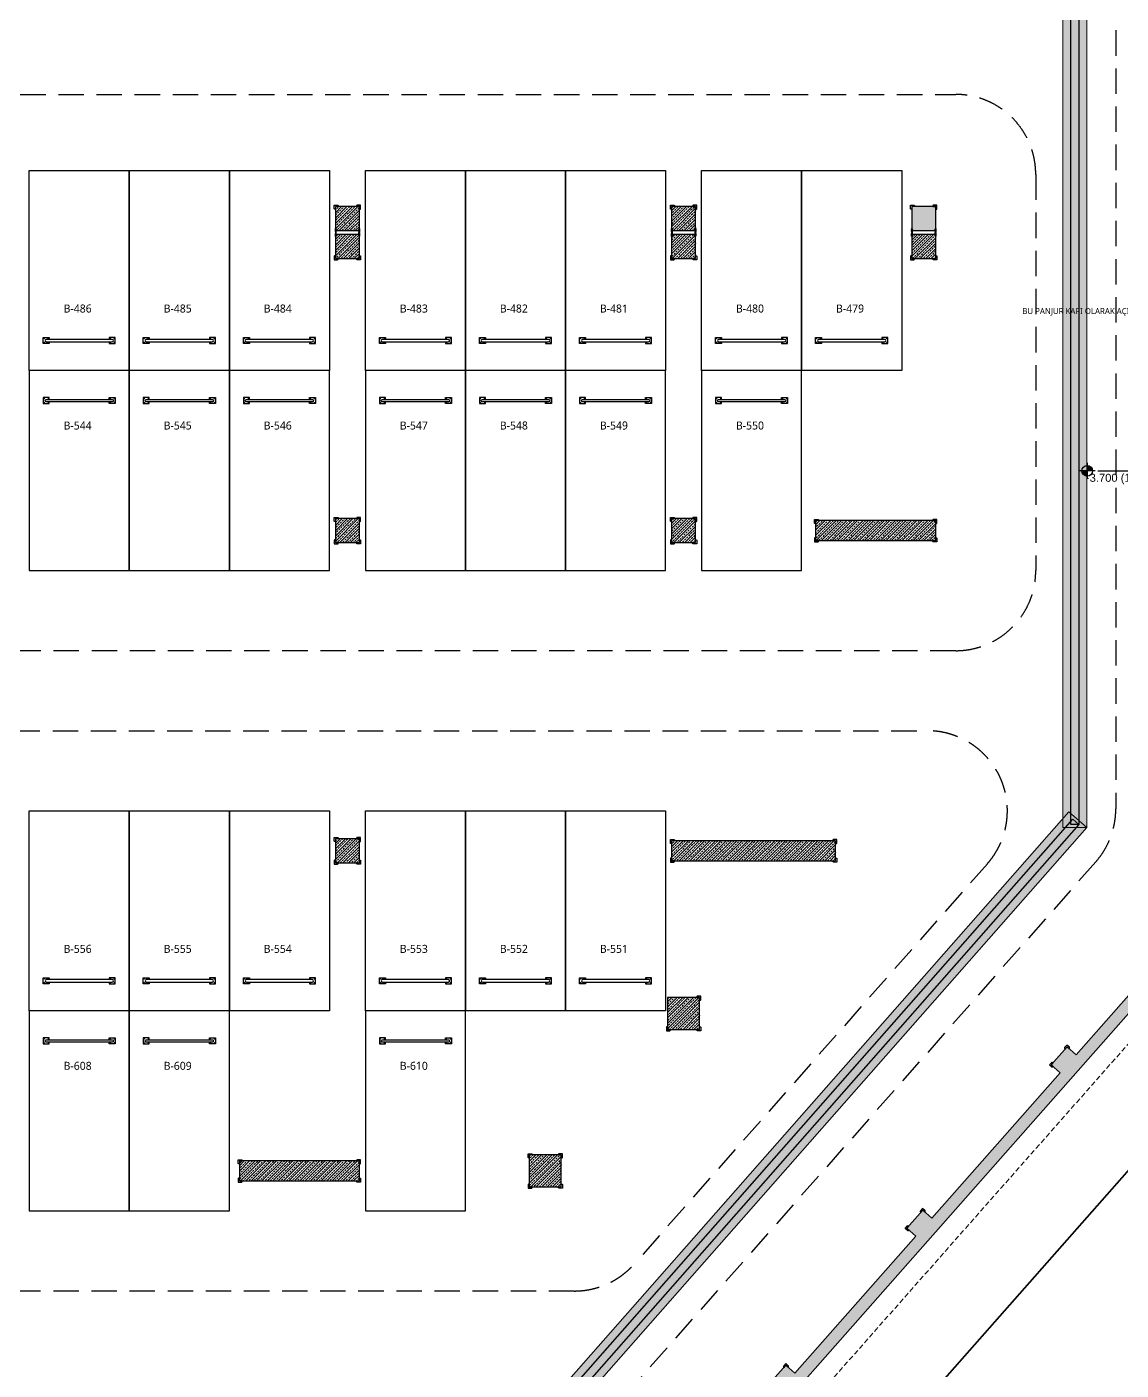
# Model space of a CAD drawing. Header units: millimetres. Extents: x -379292 to 1221486, y 92049 to 447512.
# Drawn here: x 156938 to 184281, y 139842 to 173407 of the extents above; entities that cross this region are included whole.
import ezdxf
from ezdxf import colors
from ezdxf.entities.mleader import LeaderData, LeaderLine
from ezdxf.enums import TextEntityAlignment as Align
from ezdxf.lldxf.tags import DXFTag
from ezdxf.math import Vec2, Vec3

# ---------------------------------------------------------------- set-up
doc = ezdxf.new("R2010")
doc.units = ezdxf.units.MM
doc.linetypes.add('HIDDEN', pattern=[9.525, 6.35, -3.175])
for name, color, linetype, lineweight in [('0-KRCN-SHT-PİSSU-BORU', 220, 'PISSU_LINE50', 40), ('06_FORMWORK HIDDEN', 252, 'HIDDEN2', 0), ('E_CT_KA', 4, 'Continuous', 9)]:
    doc.layers.add(name, color=color, linetype=linetype, lineweight=lineweight)
for name, color, linetype in [('05_DILATATION', 131, 'Continuous'), ('05_HATCH CONCRETE', 141, 'Continuous'), ('05_HATCH SOLID-2', 253, 'Continuous'), ('05_LOUVER TEXT', 2, 'Continuous'), ('05_PLAN LEVEL', 2, 'Continuous'), ('05_SYMBOL', 2, 'Continuous'), ('202-A-Y-MahalAd', 141, 'Continuous'), ('E_CT_ZA', 6, 'Continuous')]:
    doc.layers.add(name, color=color, linetype=linetype)
doc.styles.add('MUF', font='isocpeur.ttf')
doc.styles.get("Standard").update_dxf_attribs({"font": 'segoeuil.ttf'})
doc.styles.add('YAZI-3', font='arial.ttf', dxfattribs={"height": 3})
tags = doc.linetypes.add('HIDDEN2', pattern=[0.1875, 0.125, -0.0625]).pattern_tags.tags
tags[6:7] = [DXFTag(74, 4), DXFTag(75, 0), DXFTag(340, '0'), DXFTag(46, 0.0), DXFTag(50, 0.0), DXFTag(44, 0.0), DXFTag(45, 0.0)]
tags[4:5] = [DXFTag(74, 4), DXFTag(75, 0), DXFTag(340, '0'), DXFTag(46, 0.0), DXFTag(50, 0.0), DXFTag(44, 0.0), DXFTag(45, 0.0)]
doc.linetypes.add('PISSU_LINE50', pattern='A,50,-10,["C",MUF,S=10,R=0,X=1,Y=-5],0', length=60)
pattern_1 = [(225, (905000, -3e-07), (67.351921, -67.351921), []), (225, (904932.65, -3e-07), (67.351921, -67.351921), [47.625, -23.8125])]

# ---------------------------------------------------------------- blocks, each defined once
blk = doc.blocks.new('202_Vida')
at = {"color": 0, "linetype": 'ByBlock', "ltscale": 0.2}
for points in [[(1, 0), (-1, 0)], [(0, 1), (0, -1)]]:
    blk.add_lwpolyline(points, dxfattribs=at)
at = {"color": 0, "linetype": 'ByBlock'}
for radius in [0.42, 0.23, 0.155]:
    blk.add_circle((0, 0), radius, dxfattribs=at)
blk = doc.blocks.new('202_Stoper')
at = {"color": 0, "linetype": 'ByBlock'}
for points in [[(-750, -30), (-750, -75), (-900, -75), (-900, 75), (-750, 75), (-750, 30)], [(750, -30), (750, -75), (900, -75), (900, 75), (750, 75), (750, 30)]]:
    blk.add_lwpolyline(points, dxfattribs=at)
blk.add_lwpolyline([(825, -30, 1), (825, 30), (-825, 30, 1), (-825, -30)], format="xyb", close=True, dxfattribs=at)
at = {"color": 0, "linetype": 'ByBlock', "yscale": 10, "zscale": 10, "rotation": 180}
for p, xscale in [((-877, 53), -10), ((-772, 53), 10), ((772, 53), -10), ((877, 53), 10)]:
    blk.add_blockref('202_Vida', p, dxfattribs=dict(at, xscale=xscale))
at = {"color": 0, "linetype": 'ByBlock', "yscale": 10, "zscale": 10}
for p, xscale in [((-877, -52), 10), ((-772, -52), -10), ((772, -52), 10), ((877, -52), -10)]:
    blk.add_blockref('202_Vida', p, dxfattribs=dict(at, xscale=xscale))
blk = doc.blocks.new('202_Mahalblok')
at = {"color": 0, "linetype": 'ByBlock', "flags": 128}
blk.add_lwpolyline([(0, 0), (0, 5000), (2500, 5000), (2500, 0)], close=True, dxfattribs=at)
at = {"color": 252}
blk.add_blockref('202_Stoper', (1250, 750), dxfattribs=at)
at = {"color": 0, "linetype": 'ByBlock', "ltscale": 25}
blk.add_attdef('MAHALNO', text='', height=200, dxfattribs=at).set_placement((1209, 1390), align=Align.BOTTOM_CENTER)
blk = doc.blocks.new('PLAN KOT IKILI')
at = {"layer": '05_PLAN LEVEL'}
h = blk.add_hatch(color=2, dxfattribs=at)
h.paths.add_polyline_path([(0, 2), (0, 0), (2, 0, 0.414214)])
h.paths.add_polyline_path([(0, 0), (-2, 0, 0.414214), (0, -2)])
at = {"layer": '05_PLAN LEVEL', "color": 2}
for p, q in [((3, 0), (-3, 0)), ((0, 3), (0, -3)), ((4, 0), (25, 0))]:
    blk.add_line(p, q, dxfattribs=at)
blk.add_circle((0, 0), 2, dxfattribs=at)
at = {"layer": '05_PLAN LEVEL', "style": 'YAZI-3'}
for tag, p in [('BITMISKOT', (15, 3)), ('KABAKOT', (15, -3))]:
    blk.add_attdef(tag, text='', height=3, dxfattribs=at).set_placement(p, align=Align.MIDDLE)
blk = doc.blocks.new('DİLATASYON PROFİL')
at = {"color": 8}
for p, q in [((-48, 0), (-46, 2)), ((-48, 0), (-20, 0)), ((-46, 2), (-46, 2)), ((-23, 2), (-20, 2)), ((-23, 2), (-22, 0)), ((-19, 2), (-20, 1)), ((-20, 2), (-20, 1)), ((-20, 0), (12, 0)), ((-20, 0), (-20, 0)), ((-20, 0), (-20, 0)), ((-17, 2), (-19, 2)), ((-17, 2), (-18, 0)), ((12, -13), (12, 0)), ((12, -13), (12, 0)), ((20, 2), (21, 0)), ((22, 2), (21, 2)), ((21, 1), (21, 0)), ((21, -1), (21, 0)), ((23, 1), (23, 1)), ((24, -6), (23, 1)), ((24, 1), (24, 1)), ((24, 1), (24, 1)), ((25, 1), (25, 1)), ((25, 1), (25, 1)), ((26, 1), (26, 1)), ((26, 1), (26, 1)), ((27, 1), (27, 1)), ((27, 1), (27, 1)), ((28, 1), (28, 1)), ((28, 1), (28, 1)), ((29, 1), (29, 1)), ((29, 1), (29, 1)), ((30, 1), (30, 1)), ((30, 1), (30, 1)), ((31, 1), (31, 1)), ((31, 1), (31, 1)), ((32, 1), (32, 1)), ((32, 1), (32, 1)), ((33, 1), (33, 1)), ((33, 1), (33, 1)), ((34, 1), (34, 1)), ((34, 1), (34, 1)), ((35, 1), (35, 1)), ((35, 1), (35, 1)), ((36, 2), (36, 2)), ((36, 2), (36, 1)), ((38, 2), (36, 1)), ((36, 1), (36, 2)), ((36, 1), (36, 2)), ((38, 2), (38, 2)), ((38, 2), (38, 2)), ((38, 2), (38, 2)), ((39, 2), (38, 2)), ((39, 2), (38, 2)), ((40, 2), (39, 2)), ((39, 2), (39, 2)), ((40, 2), (41, 2)), ((41, 2), (42, 1)), ((41, 2), (41, 2)), ((43, 2), (42, 1)), ((43, 2), (43, 2)), ((43, 1), (43, 2)), ((43, 1), (43, 2)), ((44, 1), (44, 1)), ((45, 1), (45, 1)), ((45, 1), (45, 1)), ((46, 1), (46, 1)), ((46, 1), (46, 1)), ((47, 1), (47, 1)), ((47, 1), (47, 1)), ((48, 1), (48, 1)), ((48, 1), (48, 1)), ((49, 1), (49, 1)), ((49, 1), (49, 1)), ((50, 1), (50, 1)), ((50, 1), (50, 1)), ((51, 1), (51, 1)), ((51, 1), (51, 1)), ((52, 1), (52, 1)), ((52, 1), (52, 1)), ((53, 1), (53, 1)), ((53, 1), (53, 1)), ((54, 1), (54, 1)), ((54, 1), (54, 1)), ((55, 1), (55, 1)), ((55, 1), (55, 1)), ((56, 1), (56, 1)), ((57, 2), (57, 2)), ((57, 2), (58, 1)), ((57, 1), (57, 2)), ((57, 1), (57, 2)), ((59, 2), (58, 1)), ((59, 2), (59, 2)), ((59, 2), (59, 2)), ((59, 2), (59, 2)), ((60, 2), (59, 2)), ((60, 2), (59, 2)), ((60, 2), (61, 2)), ((61, 2), (62, 2)), ((61, 2), (61, 2)), ((63, 2), (62, 2)), ((63, 2), (64, 1)), ((64, 2), (64, 2)), ((64, 2), (64, 1)), ((64, 1), (64, 2)), ((64, 1), (64, 2)), ((65, 1), (65, 1)), ((66, 1), (66, 1)), ((66, 1), (66, 1)), ((67, 1), (67, 1)), ((67, 1), (67, 1)), ((68, 1), (68, 1)), ((68, 1), (68, 1)), ((69, 1), (69, 1)), ((69, 1), (69, 1)), ((70, 1), (70, 1)), ((70, 1), (70, 1)), ((71, 1), (71, 1)), ((71, 1), (71, 1)), ((72, 1), (72, 1)), ((72, 1), (72, 1)), ((73, 1), (73, 1)), ((73, 1), (73, 1)), ((74, 1), (74, 1)), ((74, 1), (74, 1)), ((75, 1), (75, 1)), ((75, 1), (75, 1)), ((76, -6), (77, 1)), ((76, 1), (76, 1)), ((76, 1), (76, 1)), ((77, 1), (77, 1)), ((77, 1), (77, 1)), ((78, 2), (79, 2)), ((80, 2), (79, 0)), ((79, 1), (79, 0)), ((79, -1), (79, 1)), ((88, -13), (88, 0)), ((120, 0), (88, 0)), ((88, -13), (88, 0)), ((148, 0), (88, 0)), ((117, 2), (119, 2)), ((117, 2), (118, 0)), ((119, 2), (120, 1)), ((123, 2), (120, 2)), ((120, 2), (120, 1)), ((120, 0), (120, 0)), ((120, 0), (120, 0)), ((140, 0), (120, 0)), ((123, 2), (122, 0)), ((146, 2), (146, 2)), ((148, 0), (146, 2)), ((-22, -20), (-23, -21)), ((-22, -20), (-23, -21)), ((-23, -21), (-22, -22)), ((-23, -21), (-22, -22)), ((-23, -22), (-23, -23)), ((-22, -22), (-23, -22)), ((-23, -22), (-23, -23)), ((-22, -22), (-23, -22)), ((-23, -23), (-22, -23)), ((-22, -23), (-23, -23)), ((-23, -23), (-23, -24)), ((-23, -23), (-22, -23)), ((-22, -23), (-23, -23)), ((-23, -23), (-23, -24)), ((-23, -24), (-22, -25)), ((-23, -24), (-22, -25)), ((-22, 0), (-18, 0)), ((-22, -3), (-22, 0)), ((-22, 0), (-18, 0)), ((-22, -3), (-22, 0)), ((-22, -3), (-18, -3)), ((-22, -3), (-18, -3)), ((-21, -6), (-22, -6)), ((-22, -6), (-22, -7)), ((-21, -6), (-22, -6)), ((-22, -6), (-22, -7)), ((-22, -7), (-21, -7)), ((-21, -7), (-22, -7)), ((-22, -7), (-22, -9)), ((-22, -7), (-21, -7)), ((-21, -7), (-22, -7)), ((-22, -7), (-22, -9)), ((-22, -9), (-21, -9)), ((-21, -9), (-22, -9)), ((-22, -9), (-22, -10)), ((-22, -9), (-21, -9)), ((-21, -9), (-22, -9)), ((-22, -9), (-22, -10)), ((-22, -10), (-21, -11)), ((-22, -10), (-21, -11)), ((-21, -11), (-22, -11)), ((-22, -11), (-22, -12)), ((-21, -11), (-22, -11)), ((-22, -11), (-22, -12)), ((-22, -12), (-21, -13)), ((-22, -12), (-21, -13)), ((-21, -13), (-22, -13)), ((-22, -13), (-22, -14)), ((-21, -13), (-22, -13)), ((-22, -13), (-22, -14)), ((-21, -14), (-22, -14)), ((-22, -14), (-21, -14)), ((-21, -14), (-22, -14)), ((-22, -14), (-22, -16)), ((-21, -14), (-22, -14)), ((-22, -14), (-21, -14)), ((-21, -14), (-22, -14)), ((-22, -14), (-22, -16)), ((-22, -16), (-21, -16)), ((-21, -16), (-22, -16)), ((-22, -16), (-22, -17)), ((-22, -16), (-21, -16)), ((-21, -16), (-22, -16)), ((-22, -16), (-22, -17)), ((-22, -17), (-21, -18)), ((-22, -17), (-21, -18)), ((-21, -18), (-22, -18)), ((-22, -18), (-22, -19)), ((-21, -18), (-22, -18)), ((-22, -18), (-22, -19)), ((-22, -19), (-22, -20)), ((-22, -19), (-22, -20)), ((-22, -20), (-22, -20)), ((-22, -20), (-22, -20)), ((-22, -25), (-21, -25)), ((-22, -25), (-21, -25)), ((-21, -3), (-21, -3)), ((-21, -3), (-21, -6)), ((-21, -6), (-21, -3)), ((-21, -25), (-20, -3)), ((-21, -3), (-21, -3)), ((-21, -3), (-21, -6)), ((-21, -6), (-21, -3)), ((-21, -25), (-20, -3)), ((-21, -7), (-21, -7)), ((-21, -7), (-21, -7)), ((-19, -12), (-21, -14)), ((-19, -12), (-21, -14)), ((-19, -13), (-21, -14)), ((-19, -13), (-21, -14)), ((-19, -16), (-21, -18)), ((-19, -16), (-21, -17)), ((-19, -16), (-21, -18)), ((-19, -16), (-21, -17)), ((-19, -19), (-21, -21)), ((-19, -19), (-21, -21)), ((-19, -20), (-21, -21)), ((-19, -20), (-21, -21)), ((-19, -23), (-21, -25)), ((-19, -23), (-21, -25)), ((-19, -23), (-21, -25)), ((-19, -23), (-21, -25)), ((-21, -25), (-21, -25)), ((-20, -27), (-21, -25)), ((-21, -25), (-21, -25)), ((-20, -27), (-21, -25)), ((-19, -25), (-20, -3)), ((-19, -25), (-20, -3)), ((-20, -5), (-20, -6)), ((-20, -5), (-20, -6)), ((-20, -6), (-20, -6)), ((-20, -6), (-20, -6)), ((-19, -9), (-20, -10)), ((-19, -9), (-20, -10)), ((-19, -9), (-20, -10)), ((-19, -9), (-20, -10)), ((-20, -27), (-18, -25)), ((-20, -27), (-18, -25)), ((-18, -3), (-19, -3)), ((-19, -3), (-19, -6)), ((-18, -3), (-19, -3)), ((-19, -3), (-19, -6)), ((-19, -6), (-18, -6)), ((-19, -6), (-18, -6)), ((-19, -7), (-18, -7)), ((-18, -7), (-19, -7)), ((-19, -7), (-18, -7)), ((-18, -7), (-19, -7)), ((-19, -9), (-18, -9)), ((-18, -9), (-19, -9)), ((-19, -9), (-18, -9)), ((-18, -9), (-19, -9)), ((-18, -10), (-19, -11)), ((-18, -10), (-19, -11)), ((-19, -11), (-18, -11)), ((-19, -11), (-18, -11)), ((-18, -12), (-19, -13)), ((-18, -12), (-19, -13)), ((-19, -13), (-18, -13)), ((-19, -13), (-18, -13)), ((-19, -25), (-18, -25)), ((-19, -25), (-18, -25)), ((-18, -3), (-18, 0)), ((-18, -3), (-18, 0)), ((-18, -5), (-18, -3)), ((-18, -5), (-18, -3)), ((-18, -6), (-18, -5)), ((-18, -5), (-18, -5)), ((-18, -6), (-18, -5)), ((-18, -5), (-18, -5)), ((-18, -6), (-18, -7)), ((-18, -6), (-18, -7)), ((-18, -7), (-18, -9)), ((-18, -7), (-18, -9)), ((-18, -9), (-18, -10)), ((-18, -9), (-18, -9)), ((-18, -9), (-18, -10)), ((-18, -9), (-18, -9)), ((-18, -11), (-18, -11)), ((-18, -11), (-18, -12)), ((-18, -11), (-18, -11)), ((-18, -11), (-18, -12)), ((-18, -13), (-18, -14)), ((-18, -13), (-18, -14)), ((-18, -14), (-18, -16)), ((-18, -14), (-18, -14)), ((-18, -14), (-18, -14)), ((-18, -14), (-18, -16)), ((-18, -14), (-18, -14)), ((-18, -14), (-18, -14)), ((-18, -16), (-17, -16)), ((-18, -16), (-18, -16)), ((-18, -16), (-17, -16)), ((-18, -16), (-18, -16)), ((-17, -17), (-18, -18)), ((-17, -17), (-18, -18)), ((-18, -18), (-17, -18)), ((-18, -18), (-17, -18)), ((-17, -19), (-18, -20)), ((-17, -19), (-18, -20)), ((-18, -20), (-17, -20)), ((-18, -20), (-17, -20)), ((-17, -21), (-18, -22)), ((-17, -21), (-18, -22)), ((-18, -22), (-17, -22)), ((-18, -22), (-17, -22)), ((-18, -23), (-17, -23)), ((-17, -23), (-18, -23)), ((-18, -23), (-17, -23)), ((-17, -23), (-18, -23)), ((-17, -24), (-18, -25)), ((-17, -24), (-18, -25)), ((-18, -25), (-18, -25)), ((-18, -25), (-18, -25)), ((-17, -16), (-17, -17)), ((-17, -16), (-17, -17)), ((-17, -18), (-17, -19)), ((-17, -18), (-17, -19)), ((-17, -20), (-17, -21)), ((-17, -20), (-17, -21)), ((-17, -22), (-17, -23)), ((-17, -22), (-17, -23)), ((-17, -23), (-17, -24)), ((-17, -23), (-17, -24)), ((12, -13), (21, -13)), ((19, -2), (19, -1)), ((19, -8), (19, -8)), ((20, -3), (21, -3)), ((21, -1), (21, -3)), ((22, -12), (21, -7)), ((21, -13), (21, -9)), ((22, -12), (24, -7)), ((24, -5), (24, 0)), ((25, -6), (24, -6)), ((26, -6), (24, -6)), ((24, -7), (25, -7)), ((26, -7), (24, -7)), ((24, -12), (24, -8)), ((25, -8), (24, -8)), ((34, -12), (24, -12)), ((25, -5), (25, -4)), ((28, -4), (25, -4)), ((25, -10), (25, -8)), ((28, -10), (25, -10)), ((26, -4), (27, -4)), ((26, -6), (26, -5)), ((26, -9), (26, -7)), ((27, -9), (26, -9)), ((27, -9), (27, -4)), ((28, -10), (28, -4)), ((30, -10), (30, -4)), ((32, -4), (30, -4)), ((32, -10), (30, -10)), ((31, -4), (31, -8)), ((32, -4), (31, -4)), ((31, -8), (31, -10)), ((31, -10), (32, -10)), ((31, -10), (32, -10)), ((32, -4), (32, -5)), ((32, -4), (32, -6)), ((32, -6), (34, -6)), ((32, -8), (32, -10)), ((34, -8), (32, -8)), ((32, -10), (32, -8)), ((32, -10), (32, -8)), ((34, -6), (33, -6)), ((33, -8), (34, -8)), ((34, 0), (34, -5)), ((34, -6), (34, -2)), ((34, -8), (34, -12)), ((36, -7), (36, -5)), ((43, -7), (43, -5)), ((45, -6), (45, 0)), ((45, -6), (45, -2)), ((46, -6), (45, -6)), ((46, -6), (45, -6)), ((45, -8), (46, -8)), ((46, -8), (45, -8)), ((45, -12), (45, -9)), ((55, -12), (45, -12)), ((46, -6), (46, -4)), ((46, -4), (48, -4)), ((49, -4), (46, -4)), ((46, -6), (46, -4)), ((46, -10), (46, -8)), ((46, -10), (46, -8)), ((46, -10), (46, -9)), ((48, -10), (46, -10)), ((49, -10), (46, -10)), ((48, -4), (48, -8)), ((48, -8), (48, -10)), ((49, -10), (49, -4)), ((53, -4), (51, -4)), ((51, -10), (51, -4)), ((53, -10), (51, -10)), ((52, -4), (52, -8)), ((54, -4), (52, -4)), ((52, -8), (52, -10)), ((52, -10), (54, -10)), ((53, -4), (53, -6)), ((54, -4), (54, -5)), ((55, -6), (54, -6)), ((55, -6), (54, -6)), ((54, -8), (55, -8)), ((55, -8), (54, -8)), ((54, -10), (54, -8)), ((53, -9), (53, -10)), ((55, 0), (55, -6)), ((55, -6), (55, -2)), ((55, -9), (55, -12)), ((57, -7), (57, -5)), ((64, -7), (64, -5)), ((66, -6), (66, 0)), ((66, -6), (66, -2)), ((68, -6), (66, -6)), ((67, -6), (66, -6)), ((66, -8), (68, -8)), ((67, -8), (66, -8)), ((66, -12), (66, -9)), ((76, -12), (66, -12)), ((68, -6), (68, -4)), ((68, -4), (69, -4)), ((70, -4), (68, -4)), ((68, -6), (68, -4)), ((68, -10), (68, -8)), ((68, -10), (68, -8)), ((68, -10), (68, -9)), ((69, -10), (68, -10)), ((70, -10), (68, -10)), ((69, -4), (69, -8)), ((69, -8), (69, -10)), ((70, -10), (70, -4)), ((75, -4), (72, -4)), ((72, -10), (72, -4)), ((75, -10), (72, -10)), ((73, -10), (73, -5)), ((74, -5), (73, -5)), ((73, -10), (74, -10)), ((74, -7), (74, -5)), ((74, -7), (76, -7)), ((74, -9), (74, -8)), ((74, -8), (76, -8)), ((75, -4), (75, -6)), ((76, -6), (75, -6)), ((75, -8), (76, -8)), ((75, -9), (75, -10)), ((76, 0), (76, -6)), ((78, -12), (76, -8)), ((76, -9), (76, -12)), ((78, -12), (79, -8)), ((79, -2), (79, -3)), ((80, -3), (79, -3)), ((79, -13), (79, -9)), ((88, -13), (79, -13)), ((81, -2), (81, -1)), ((81, -8), (81, -9)), ((118, -16), (117, -16)), ((117, -16), (117, -17)), ((118, -16), (117, -16)), ((117, -16), (117, -17)), ((117, -17), (118, -18)), ((117, -17), (118, -18)), ((118, -18), (117, -18)), ((117, -18), (117, -19)), ((118, -18), (117, -18)), ((117, -18), (117, -19)), ((117, -19), (118, -20)), ((117, -19), (118, -20)), ((118, -20), (117, -20)), ((117, -20), (117, -21)), ((118, -20), (117, -20)), ((117, -20), (117, -21)), ((117, -21), (118, -22)), ((117, -21), (118, -22)), ((117, -22), (117, -23)), ((118, -22), (117, -22)), ((117, -22), (117, -23)), ((118, -22), (117, -22)), ((117, -23), (118, -23)), ((118, -23), (117, -23)), ((117, -23), (117, -24)), ((117, -23), (118, -23)), ((118, -23), (117, -23)), ((117, -23), (117, -24)), ((117, -24), (118, -25)), ((117, -24), (118, -25)), ((118, 0), (122, 0)), ((118, -3), (118, 0)), ((118, 0), (122, 0)), ((118, -3), (118, 0)), ((118, -3), (119, -3)), ((118, -3), (122, -3)), ((118, -6), (118, -3)), ((118, -3), (119, -3)), ((118, -3), (122, -3)), ((118, -6), (118, -3)), ((119, -6), (118, -6)), ((118, -6), (118, -7)), ((119, -6), (118, -6)), ((118, -6), (118, -7)), ((118, -7), (119, -7)), ((118, -7), (118, -7)), ((119, -7), (118, -7)), ((118, -7), (118, -9)), ((118, -7), (119, -7)), ((118, -7), (118, -7)), ((119, -7), (118, -7)), ((118, -7), (118, -9)), ((118, -9), (119, -9)), ((119, -9), (118, -9)), ((118, -9), (118, -10)), ((118, -9), (119, -9)), ((119, -9), (118, -9)), ((118, -9), (118, -10)), ((118, -10), (119, -11)), ((118, -10), (119, -11)), ((119, -11), (118, -11)), ((118, -11), (118, -12)), ((119, -11), (118, -11)), ((118, -11), (118, -12)), ((118, -12), (119, -13)), ((118, -12), (119, -13)), ((119, -13), (118, -13)), ((118, -13), (118, -14)), ((119, -13), (118, -13)), ((118, -13), (118, -14)), ((118, -14), (118, -14)), ((118, -14), (118, -14)), ((118, -14), (118, -16)), ((118, -14), (118, -14)), ((118, -14), (118, -14)), ((118, -14), (118, -14)), ((118, -14), (118, -16)), ((118, -14), (118, -14)), ((118, -16), (118, -16)), ((118, -16), (118, -16)), ((121, -23), (118, -25)), ((121, -23), (118, -25)), ((118, -25), (119, -25)), ((118, -25), (118, -25)), ((120, -27), (118, -25)), ((118, -25), (119, -25)), ((118, -25), (118, -25)), ((120, -27), (118, -25)), ((119, -3), (119, -6)), ((119, -25), (120, -3)), ((119, -3), (119, -6)), ((119, -25), (120, -3)), ((120, -6), (119, -6)), ((120, -6), (119, -6)), ((120, -9), (119, -10)), ((120, -9), (119, -10)), ((120, -9), (119, -10)), ((120, -9), (119, -10)), ((121, -12), (119, -14)), ((121, -12), (119, -14)), ((121, -13), (119, -14)), ((121, -13), (119, -14)), ((121, -16), (119, -18)), ((121, -16), (119, -17)), ((121, -16), (119, -18)), ((121, -16), (119, -17)), ((121, -19), (119, -21)), ((121, -19), (119, -21)), ((121, -20), (119, -21)), ((121, -20), (119, -21)), ((121, -23), (119, -25)), ((121, -23), (119, -25)), ((121, -25), (120, -3)), ((121, -25), (120, -3)), ((120, -5), (120, -6)), ((120, -5), (120, -6)), ((120, -27), (121, -25)), ((120, -27), (121, -25)), ((121, -3), (121, -3)), ((121, -3), (121, -6)), ((121, -5), (121, -3)), ((121, -3), (121, -3)), ((121, -3), (121, -6)), ((121, -5), (121, -3)), ((121, -6), (121, -5)), ((121, -5), (121, -5)), ((121, -6), (121, -5)), ((121, -5), (121, -5)), ((121, -6), (122, -6)), ((121, -6), (122, -6)), ((121, -8), (122, -7)), ((122, -7), (121, -8)), ((121, -8), (122, -7)), ((122, -7), (121, -8)), ((121, -9), (122, -9)), ((121, -9), (121, -9)), ((122, -9), (121, -9)), ((121, -9), (122, -9)), ((121, -9), (121, -9)), ((122, -9), (121, -9)), ((122, -10), (121, -11)), ((122, -10), (121, -11)), ((121, -11), (122, -11)), ((121, -11), (121, -11)), ((121, -11), (122, -11)), ((121, -11), (121, -11)), ((122, -12), (121, -13)), ((122, -12), (121, -13)), ((121, -13), (122, -13)), ((121, -13), (122, -13)), ((121, -14), (122, -14)), ((122, -14), (121, -14)), ((121, -14), (122, -14)), ((122, -14), (121, -14)), ((121, -16), (122, -16)), ((122, -16), (121, -16)), ((121, -16), (122, -16)), ((122, -16), (121, -16)), ((122, -17), (121, -18)), ((122, -17), (121, -18)), ((121, -18), (122, -18)), ((121, -18), (122, -18)), ((121, -25), (121, -25)), ((121, -25), (122, -25)), ((121, -25), (121, -25)), ((121, -25), (122, -25)), ((122, -3), (122, 0)), ((122, -3), (122, 0)), ((122, -6), (122, -7)), ((122, -6), (122, -7)), ((122, -7), (122, -9)), ((122, -7), (122, -9)), ((122, -9), (122, -10)), ((122, -9), (122, -10)), ((122, -11), (122, -12)), ((122, -11), (122, -12)), ((122, -13), (122, -14)), ((122, -13), (122, -14)), ((122, -14), (122, -16)), ((122, -14), (122, -16)), ((122, -16), (122, -17)), ((122, -16), (122, -17)), ((122, -18), (122, -19)), ((122, -18), (122, -19)), ((122, -19), (122, -20)), ((122, -19), (122, -20)), ((122, -20), (122, -20)), ((122, -20), (123, -21)), ((122, -20), (122, -20)), ((122, -20), (123, -21)), ((123, -21), (122, -22)), ((123, -21), (122, -22)), ((122, -22), (123, -22)), ((122, -22), (123, -22)), ((122, -23), (123, -23)), ((123, -23), (122, -23)), ((122, -23), (123, -23)), ((123, -23), (122, -23)), ((123, -24), (122, -25)), ((123, -24), (122, -25)), ((123, -22), (123, -23)), ((123, -22), (123, -23)), ((123, -23), (123, -24)), ((123, -23), (123, -24))]:
    blk.add_line(p, q, dxfattribs=at)
for centre, radius, start, end in [((-45, 1), 1.3, 64.6683, 126.1289), ((-44, 3), 1.3, 244.6683, 295.3317), ((-43, 1), 1.3, 64.6683, 115.3317), ((-42, 3), 1.3, 244.6683, 295.3317), ((-40, 1), 1.3, 64.6683, 115.3317), ((-39, 3), 1.3, 244.6683, 295.3317), ((-38, 1), 1.3, 64.6683, 115.3317), ((-37, 3), 1.3, 244.6683, 295.3317), ((-36, 1), 1.3, 64.6683, 115.3317), ((-35, 3), 1.3, 244.6683, 295.3317), ((-34, 1), 1.3, 64.6683, 115.3317), ((-33, 3), 1.3, 244.6683, 295.3317), ((-32, 1), 1.3, 64.6683, 115.3317), ((-30, 3), 1.3, 244.6683, 295.3317), ((-29, 1), 1.3, 64.6683, 115.3317), ((-28, 3), 1.3, 244.6683, 295.3317), ((-27, 1), 1.3, 64.6683, 115.3317), ((-26, 3), 1.3, 244.6683, 295.3317), ((-25, 1), 1.3, 64.6683, 115.3317), ((-24, 3), 1.3, 244.6683, 295.3317), ((-23, 1), 1.3, 64.6683, 115.3317), ((-22, 3), 1.3, 244.6683, 295.3317), ((-20, 1), 1.3, 64.6683, 115.3317), ((-19, 3), 1.3, 244.6683, 295.3317), ((-18, 1), 1.3, 64.6683, 115.3317), ((-17, 3), 1.3, 244.6683, 295.3317), ((-16, 1), 1.3, 64.6683, 115.3317), ((-15, 3), 1.3, 244.6683, 295.3317), ((-14, 1), 1.3, 64.6683, 115.3317), ((-13, 3), 1.3, 244.6683, 295.3317), ((-12, 1), 1.3, 64.6683, 115.3317), ((-10, 3), 1.3, 244.6683, 295.3317), ((-9, 1), 1.3, 64.6683, 115.3317), ((-8, 3), 1.3, 244.6683, 295.3317), ((-7, 1), 1.3, 64.6683, 115.3317), ((-6, 1), 1.3, 64.6683, 115.3317), ((-5, 3), 1.3, 244.6683, 295.3317), ((-4, 1), 1.3, 64.6683, 115.3317), ((-3, 3), 1.3, 244.6683, 295.3317), ((-2, 1), 1.3, 64.6683, 115.3317), ((-1, 3), 1.3, 244.6683, 295.3317), ((1, 1), 1.3, 64.6683, 115.3317), ((2, 3), 1.3, 244.6683, 295.3317), ((3, 1), 1.3, 64.6683, 115.3317), ((4, 3), 1.3, 244.6683, 295.3317), ((5, 1), 1.3, 64.6683, 115.3317), ((6, 3), 1.3, 244.6683, 295.3317), ((7, 1), 1.3, 64.6683, 115.3317), ((8, 3), 1.3, 244.6683, 295.3317), ((9, 1), 1.3, 64.6683, 115.3317), ((11, 3), 1.3, 244.6683, 295.3317), ((12, 1), 1.3, 64.6683, 115.3317), ((13, 3), 1.3, 244.6683, 295.3317), ((14, 1), 1.3, 64.6683, 115.3317), ((15, 3), 1.3, 244.6683, 295.3317), ((16, 1), 1.3, 64.6683, 115.3317), ((17, 3), 1.3, 244.6683, 295.3317), ((18, 1), 1.3, 63.2691, 115.3317), ((20, 3), 1.3, 244.6683, 288.3764), ((21, 2), 0.381, 90.8255, 269.3453), ((20, -1), 1.61, 330.6457, 24.0465), ((22, 1), 0.55, 357.34, 90), ((23, 1), 0.16, 40.5, 139.5), ((23, 1), 0.16, 141.0253, 263.0349), ((23, -1), 1.2, 25.7871, 83.0349), ((24, 1), 0.16, 40.5, 139.5), ((25, 1), 0.16, 40.5, 139.5), ((26, 1), 0.16, 40.5, 139.5), ((27, 1), 0.16, 40.5, 139.5), ((28, 1), 0.16, 40.5, 139.5), ((29, 1), 0.16, 40.5, 139.5), ((30, 1), 0.16, 40.5, 139.5), ((31, 1), 0.16, 40.5, 139.5), ((32, 1), 0.16, 40.5, 139.5), ((33, 1), 0.16, 40.5, 139.5), ((34, 1), 0.16, 40.5, 139.5), ((37, -2), 3, 110.9248, 180), ((35, -1), 1.2, 93.7255, 146.441), ((35, 1), 0.16, 273.7255, 40.5), ((35, 1), 0.16, 273.7255, 276.016), ((39, -8), 10, 110.7934, 110.9248), ((39, -8), 10, 69.0752, 69.2066), ((42, -2), 3, 0, 69.0752), ((44, 1), 0.16, 40.5, 139.5), ((44, -1), 1.2, 25.7871, 64.9325), ((45, 1), 0.16, 40.5, 139.5), ((46, 1), 0.16, 40.5, 139.5), ((47, 1), 0.16, 40.5, 139.5), ((48, 1), 0.16, 40.5, 139.5), ((49, 1), 0.16, 40.5, 139.5), ((50, 1), 0.16, 40.5, 139.5), ((51, 1), 0.16, 40.5, 139.5), ((52, 1), 0.16, 40.5, 139.5), ((53, 1), 0.16, 40.5, 139.5), ((54, 1), 0.16, 40.5, 139.5), ((55, 1), 0.16, 40.5, 139.5), ((58, -2), 3, 110.9248, 180), ((56, -1), 1.2, 93.7255, 146.441), ((56, 0), 0.16, 273.7255, 40.5), ((61, -8), 10, 110.7934, 110.9248), ((61, -8), 10, 69.0752, 69.2066), ((63, -2), 3, 0, 69.0752), ((66, 1), 0.16, 40.5, 139.5), ((67, 1), 0.16, 40.5, 139.5), ((65, -1), 1.2, 25.7871, 64.9325), ((68, 1), 0.16, 40.5, 139.5), ((69, 1), 0.16, 40.5, 139.5), ((70, 1), 0.16, 40.5, 139.5), ((71, 1), 0.16, 40.5, 139.5), ((72, 1), 0.16, 40.5, 139.5), ((73, 1), 0.16, 40.5, 139.5), ((74, 1), 0.16, 40.5, 139.5), ((75, 1), 0.16, 40.5, 139.5), ((76, 1), 0.16, 40.5, 139.5), ((77, 1), 0.16, 40.5, 139.5), ((77, -1), 1.2, 93.7255, 146.441), ((78, 1), 0.55, 90, 182.66), ((77, 0), 0.16, 273.7255, 40.5), ((77, 0), 0.16, 273.7255, 276.016), ((79, 1), 0.381, 270.6547, 89.1745), ((80, 1), 1.3, 64.6683, 99.3419), ((82, 3), 1.3, 244.6683, 295.3317), ((83, 1), 1.3, 64.6683, 115.3317), ((84, 3), 1.3, 244.6683, 295.3317), ((85, 1), 1.3, 64.6683, 115.3317), ((86, 3), 1.3, 244.6683, 295.3317), ((87, 1), 1.3, 64.6683, 115.3317), ((88, 3), 1.3, 244.6683, 295.3317), ((89, 1), 1.3, 64.6683, 115.3317), ((90, 3), 1.3, 244.6683, 295.3317), ((92, 1), 1.3, 64.6683, 115.3317), ((93, 3), 1.3, 244.6683, 295.3317), ((94, 1), 1.3, 64.6683, 115.3317), ((95, 3), 1.3, 244.6683, 295.3317), ((96, 1), 1.3, 64.6683, 115.3317), ((97, 3), 1.3, 244.6683, 295.3317), ((98, 1), 1.3, 64.6683, 115.3317), ((99, 3), 1.3, 244.6683, 295.3317), ((100, 1), 1.3, 64.6683, 115.3317), ((102, 3), 1.3, 244.6683, 295.3317), ((103, 1), 1.3, 64.6683, 115.3317), ((104, 3), 1.3, 244.6683, 295.3317), ((105, 1), 1.3, 64.6683, 115.3317), ((106, 3), 1.3, 244.6683, 295.3317), ((107, 1), 1.3, 64.6683, 115.3317), ((108, 3), 1.3, 244.6683, 295.3317), ((109, 1), 1.3, 64.6683, 115.3317), ((111, 3), 1.3, 244.6683, 295.3317), ((112, 1), 1.3, 64.6683, 115.3317), ((113, 3), 1.3, 244.6683, 295.3317), ((114, 1), 1.3, 64.6683, 115.3317), ((115, 3), 1.3, 244.6683, 295.3317), ((116, 1), 1.3, 64.6683, 115.3317), ((117, 3), 1.3, 244.6683, 295.3317), ((118, 1), 1.3, 64.6683, 115.3317), ((119, 3), 1.3, 244.6683, 295.3317), ((121, 1), 1.3, 64.6683, 115.3317), ((122, 3), 1.3, 244.6683, 295.3317), ((123, 1), 1.3, 64.6683, 115.3317), ((124, 3), 1.3, 244.6683, 295.3317), ((125, 1), 1.3, 64.6683, 115.3317), ((126, 3), 1.3, 244.6683, 295.3317), ((127, 1), 1.3, 64.6683, 115.3317), ((128, 3), 1.3, 244.6683, 295.3317), ((129, 1), 1.3, 64.6683, 115.3317), ((131, 3), 1.3, 244.6683, 295.3317), ((132, 1), 1.3, 64.6683, 115.3317), ((133, 3), 1.3, 244.6683, 295.3317), ((134, 1), 1.3, 64.6683, 115.3317), ((135, 3), 1.3, 244.6683, 295.3317), ((136, 1), 1.3, 64.6683, 115.3317), ((137, 3), 1.3, 244.6683, 295.3317), ((138, 1), 1.3, 64.6683, 115.3317), ((139, 3), 1.3, 244.6683, 295.3317), ((141, 1), 1.3, 64.6683, 115.3317), ((142, 3), 1.3, 244.6683, 295.3317), ((143, 1), 1.3, 64.6683, 115.3317), ((144, 3), 1.3, 244.6683, 295.3317), ((145, 1), 1.3, 53.8711, 115.3317), ((-20, -3), 0.25, 2.8081, 91), ((-20, -3), 0.25, 89, 162.832), ((-20, -3), 0.25, 2.8081, 91), ((-20, -3), 0.25, 89, 162.832), ((18, -5), 4.15, 55.3598, 304.6402), ((18, -5), 4.29, 79.8358, 271.4513), ((18, -8), 0.825, 266.6901, 0), ((19, -1), 0.55, 0, 79.8358), ((20, -2), 0.55, 180, 270), ((20, -8), 0.954, 36.5523, 167.7728), ((21, -1), 0.6, 235.3598, 0), ((21, -9), 0.6, 0, 124.6402), ((22, -12), 0.364, 205.1184, 277.8355), ((24, -5), 0.25, 180, 270), ((24, -6), 0.55, 197.1305, 270), ((24, -8), 0.25, 90, 180), ((25, -5), 0.25, 270, 0), ((25, -8), 0.25, 0, 90), ((26, -5), 0.33, 90, 180), ((26, -9), 0.33, 180, 270), ((33, -5), 0.25, 180, 270), ((33, -8), 0.25, 90, 180), ((34, -5), 0.25, 270, 0), ((34, -8), 0.25, 0, 90), ((22, -12), 12.6, 0.0577, 16.2025), ((39, -1), 11.8, 246.209, 293.7816), ((39, -5), 3.75, 0, 180), ((39, -7), 3.75, 180, 0), ((57, -12), 12.6, 163.7975, 179.9423), ((45, -6), 0.25, 180, 270), ((45, -9), 0.25, 90, 180), ((46, -6), 0.25, 270, 0), ((46, -9), 0.25, 0, 90), ((54, -5), 0.25, 180, 270), ((54, -6), 0.25, 180, 270), ((54, -9), 0.25, 90, 180), ((55, -5), 0.25, 270, 0), ((55, -6), 0.25, 270, 0), ((55, -9), 0.25, 0, 90), ((43, -12), 12.6, 0.0577, 16.2025), ((61, -1), 11.8, 246.209, 293.7816), ((61, -5), 3.75, 0, 180), ((61, -7), 3.75, 180, 0), ((78, -12), 12.6, 163.7975, 179.9423), ((66, -6), 0.25, 180, 270), ((66, -9), 0.25, 90, 180), ((67, -6), 0.25, 270, 0), ((67, -9), 0.25, 0, 90), ((74, -5), 0.33, 0, 90), ((74, -9), 0.33, 270, 0), ((75, -6), 0.25, 180, 270), ((75, -9), 0.25, 90, 180), ((76, -6), 0.55, 270, 342.8695), ((76, -6), 0.25, 270, 0), ((76, -9), 0.25, 0, 90), ((78, -12), 0.364, 262.1645, 334.8816), ((80, -1), 1.61, 155.9535, 209.3543), ((79, -1), 0.6, 180, 304.6402), ((80, -8), 0.954, 12.2272, 143.4477), ((79, -9), 0.6, 55.3598, 180), ((82, -5), 4.15, 235.3598, 124.6402), ((80, -2), 0.55, 270, 0), ((82, -5), 4.29, 268.5487, 100.1642), ((81, -1), 0.55, 100.1642, 180), ((82, -9), 0.825, 180, 273.3099), ((120, -3), 0.25, 2.8081, 91), ((120, -3), 0.25, 89, 162.832), ((120, -3), 0.25, 2.8081, 91), ((120, -3), 0.25, 89, 162.832)]:
    blk.add_arc(centre, radius, start, end, dxfattribs=at)
blk = doc.blocks.new('bariyer')
at = {"color": 8, "ltscale": 25}
blk.add_lwpolyline([(0, -70), (15, -70, 0.414214), (30, -55), (30, 30), (-55, 30, 0.414214), (-70, 15), (-70, 0), (0, 0)], format="xyb", close=True, dxfattribs=at)
blk = doc.blocks.new('*U673')
h = blk.add_hatch()
h.set_pattern_fill('ANSI33', color=0, scale=50, angle=1, style=0)
h.paths.add_polyline_path([(-115494, 200), (1093, 200), (1093, 0), (-115494, 0)])
at = {"color": 0}
blk.add_lwpolyline([(-115494, 200), (1093, 200), (1093, 0), (-115494, 0)], close=True, dxfattribs=at)
at = {"ltscale": 25, "flags": 1}
for tag, p in [('YUKSEKLIK', (-229, -149)), ('KALINLIK', (-229, -213))]:
    blk.add_attdef(tag, p, '', height=50, dxfattribs=at)
blk = doc.blocks.new('*U680')
h = blk.add_hatch()
h.set_pattern_fill('ANSI33', color=0, scale=50, angle=1, style=0)
h.paths.add_polyline_path([(-773, 200), (58857, 200), (58857, 0), (-773, 0)])
at = {"color": 0}
blk.add_lwpolyline([(-773, 200), (58857, 200), (58857, 0), (-773, 0)], close=True, dxfattribs=at)
at = {"ltscale": 25, "flags": 1}
for tag, p in [('YUKSEKLIK', (-229, -149)), ('KALINLIK', (-229, -213))]:
    blk.add_attdef(tag, p, '', height=50, dxfattribs=at)
blk = doc.blocks.new('*U718')
h = blk.add_hatch()
h.set_pattern_fill('ANSI33', color=0, scale=50, angle=1, style=0)
h.paths.add_polyline_path([(-1015, 600), (58777, 600), (58777, 0), (-1015, 0)])
at = {"color": 0}
blk.add_lwpolyline([(-1015, 600), (58777, 600), (58777, 0), (-1015, 0)], close=True, dxfattribs=at)
at = {"ltscale": 25, "flags": 1}
for tag, p in [('YUKSEKLIK', (-229, -149)), ('KALINLIK', (-229, -213))]:
    blk.add_attdef(tag, p, '', height=50, dxfattribs=at)
blk = doc.blocks.new('*U720')
h = blk.add_hatch()
h.set_pattern_fill('ANSI33', color=0, scale=50, angle=1, style=0)
h.paths.add_polyline_path([(-71173, 600), (45489, 600), (45489, 0), (-71173, 0)])
at = {"color": 0}
blk.add_lwpolyline([(-71173, 600), (45489, 600), (45489, 0), (-71173, 0)], close=True, dxfattribs=at)
at = {"ltscale": 25, "flags": 1}
for tag, p in [('YUKSEKLIK', (-229, -149)), ('KALINLIK', (-229, -213))]:
    blk.add_attdef(tag, p, '', height=50, dxfattribs=at)
blk = doc.blocks.new('A$C15ead506')
at = {"layer": 'E_CT_KA', "color": 6}
for name, p, rotation in [('*U720', (60875, 97770), 270), ('*U718', (22637, 8164), 48.64128047397736)]:
    blk.add_blockref(name, p, dxfattribs=dict(at, rotation=rotation))
at = {"layer": 'E_CT_ZA', "color": 30}
for name, p, rotation in [('*U673', (61275, 167851), 90), ('*U680', (22386, 8183), 48.64128047397868)]:
    blk.add_blockref(name, p, dxfattribs=dict(at, rotation=rotation))
blk = doc.blocks.new('A$Cbceac246')
at = {"layer": '0-KRCN-SHT-PİSSU-BORU', "color": 5, "ltscale": 2}
blk.add_line((5325.2, 3322.2), (6611.7, 4779.6), dxfattribs=at)
blk = doc.blocks.new('OtoParkBodrumKatMimari')
at = {"layer": '05_HATCH CONCRETE'}
h = blk.add_hatch(dxfattribs=at)
h.set_pattern_fill('ANSI33', color=8, scale=15, angle=180, style=0)
h.set_pattern_definition(pattern_1)
h.paths.add_polyline_path([(128000, 67500), (128000, 68100), (127400, 68100), (127400, 67500)])
h.paths.add_polyline_path([(70900, 67500), (70900, 68100), (70300, 68100), (70300, 67500)])
h = blk.add_hatch(dxfattribs=at)
h.set_pattern_fill('ANSI33', color=8, scale=15, angle=180, style=0)
h.set_pattern_definition(pattern_1)
h.paths.add_polyline_path([(113600, 68100), (113000, 68100), (113000, 67500), (113600, 67500)])
h = blk.add_hatch(dxfattribs=at)
h.set_pattern_fill('ANSI33', color=8, scale=15, angle=180, style=0)
h.set_pattern_definition(pattern_1)
h.paths.add_polyline_path([(122000, 68100), (121400, 68100), (121400, 67500), (122000, 67500)])
h = blk.add_hatch(dxfattribs=at)
h.set_pattern_fill('ANSI33', color=8, scale=15, angle=180, style=0)
h.set_pattern_definition(pattern_1)
h.paths.add_polyline_path([(142600, 59700), (142800, 59700), (139870, 56381), (139645, 56579), (139248, 56130), (139473, 55931), (135668, 51620), (135443, 51819), (134848, 51144), (135073, 50945), (131506, 46904), (131281, 47103), (130884, 46653), (131109, 46455), (127899, 42818), (127674, 43017), (127277, 42567), (127502, 42369), (124481, 38946), (124256, 39145), (123859, 38695), (124084, 38496), (120848, 34830), (120623, 35029), (120028, 34354), (120253, 34155), (117433, 30962), (117209, 31160), (116812, 30710), (117036, 30512), (113992, 27063), (113767, 27262), (113370, 26812), (113595, 26613), (110386, 22977), (110161, 23176), (109764, 22726), (109989, 22527), (106786, 18899), (106561, 19097), (105965, 18422), (106190, 18224), (103361, 15019), (103136, 15217), (102739, 14767), (102964, 14569), (99777, 10958), (99552, 11156), (99155, 10707), (99380, 10508), (96303, 7022), (96078, 7220), (95615, 6696), (95840, 6497), (93887, 4285), (93662, 4484), (93265, 4034), (93490, 3836), (90240, 153), (90240, 300), (89640, 300), (89640, 0), (88400, 0), (88400, 300), (87800, 300), (87800, 0), (80000, 0), (80000, 300), (79400, 300), (79400, 0), (71600, 0), (71600, 300), (71000, 300), (71000, -300), (90240, -300), (143200, 59700), (143200, 67400), (142600, 67400), (142600, 66800), (142900, 66800), (142900, 64150), (142600, 64150), (142600, 63550), (142900, 63550), (142900, 60300), (142600, 60300)])
h = blk.add_hatch(dxfattribs=at)
h.set_pattern_fill('ANSI33', color=8, scale=15, angle=180, style=0)
h.set_pattern_definition(pattern_1)
h.paths.add_polyline_path([(113600, 67400), (113000, 67400), (113000, 66800), (113600, 66800)])
h = blk.add_hatch(dxfattribs=at)
h.set_pattern_fill('ANSI33', color=8, scale=15, angle=180, style=0)
h.set_pattern_definition(pattern_1)
h.paths.add_polyline_path([(122000, 67400), (121400, 67400), (121400, 66800), (122000, 66800)])
h = blk.add_hatch(dxfattribs=at)
h.set_pattern_fill('ANSI33', color=8, scale=15, angle=180, style=0)
h.set_pattern_definition(pattern_1)
h.paths.add_polyline_path([(128000, 67400), (127400, 67400), (127400, 66800), (128000, 66800)])
h = blk.add_hatch(dxfattribs=at)
h.set_pattern_fill('ANSI33', color=8, scale=15, angle=180, style=0)
h.set_pattern_definition(pattern_1)
h.paths.add_polyline_path([(113600, 60300), (113000, 60300), (113000, 59700), (113600, 59700)])
h = blk.add_hatch(dxfattribs=at)
h.set_pattern_fill('ANSI33', color=8, scale=15, angle=180, style=0)
h.set_pattern_definition(pattern_1)
h.paths.add_polyline_path([(122000, 60300), (121400, 60300), (121400, 59700), (122000, 59700)])
h = blk.add_hatch(dxfattribs=at)
h.set_pattern_fill('ANSI33', color=8, scale=15, angle=180, style=0)
h.set_pattern_definition(pattern_1)
h.paths.add_polyline_path([(128000, 60250), (125000, 60250), (125000, 59750), (128000, 59750)])
h = blk.add_hatch(dxfattribs=at)
h.set_pattern_fill('ANSI33', color=8, scale=15, angle=180, style=0)
h.set_pattern_definition(pattern_1)
h.paths.add_polyline_path([(113600, 52300), (113000, 52300), (113000, 51700), (113600, 51700)])
h = blk.add_hatch(dxfattribs=at)
h.set_pattern_fill('ANSI33', color=8, scale=15, angle=180, style=0)
h.set_pattern_definition(pattern_1)
h.paths.add_polyline_path([(125500, 52250), (121400, 52250), (121400, 51750), (125500, 51750)])
h = blk.add_hatch(dxfattribs=at)
h.set_pattern_fill('ANSI33', color=8, scale=15, angle=180, style=0)
h.set_pattern_definition(pattern_1)
h.paths.add_polyline_path([(122100, 48335), (121300, 48335), (121300, 47535), (122100, 47535)])
h = blk.add_hatch(dxfattribs=at)
h.set_pattern_fill('ANSI33', color=8, scale=15, angle=180, style=0)
h.set_pattern_definition(pattern_1)
h.paths.add_polyline_path([(118645, 44400), (117845, 44400), (117845, 43600), (118645, 43600)])
h = blk.add_hatch(dxfattribs=at)
h.set_pattern_fill('ANSI33', color=8, scale=15, angle=180, style=0)
h.set_pattern_definition(pattern_1)
h.paths.add_polyline_path([(113600, 44250), (110600, 44250), (110600, 43750), (113600, 43750)])
at = {"color": 5}
for points in [[(113600, 68100), (113000, 68100), (113000, 67500), (113600, 67500)], [(122000, 68100), (121400, 68100), (121400, 67500), (122000, 67500)], [(128000, 67500), (128000, 68100), (127400, 68100), (127400, 67500)], [(113600, 67400), (113000, 67400), (113000, 66800), (113600, 66800)], [(122000, 67400), (121400, 67400), (121400, 66800), (122000, 66800)], [(128000, 67400), (127400, 67400), (127400, 66800), (128000, 66800)], [(113600, 60300), (113000, 60300), (113000, 59700), (113600, 59700)], [(122000, 60300), (121400, 60300), (121400, 59700), (122000, 59700)], [(128000, 60250), (125000, 60250), (125000, 59750), (128000, 59750)], [(113600, 52300), (113000, 52300), (113000, 51700), (113600, 51700)], [(125500, 52250), (121400, 52250), (121400, 51750), (125500, 51750)], [(122100, 48335), (121300, 48335), (121300, 47535), (122100, 47535)], [(118645, 44400), (117845, 44400), (117845, 43600), (118645, 43600)], [(113600, 44250), (110600, 44250), (110600, 43750), (113600, 43750)]]:
    blk.add_lwpolyline(points, close=True, dxfattribs=at)
for points in [[(135073, 50945), (131506, 46904), (131281, 47103), (130884, 46653), (131109, 46455), (127899, 42818), (127674, 43017), (127277, 42567), (127502, 42369), (124481, 38946), (124256, 39145), (123859, 38695)], [(90240, -300), (143200, 59700)]]:
    blk.add_lwpolyline(points, dxfattribs=at)
at = {"layer": '05_HATCH SOLID-2', "color": 251, "ltscale": 25}
blk.add_lwpolyline([(150500, -8770), (150500, 187430), (4700, 187430), (4700, 177600), (135600, 177600), (135600, 144600), (143200, 144600), (143200, 59700), (90240, -300), (70300, -300), (63119, 5881)], dxfattribs=at)
at = {"layer": '05_SYMBOL', "color": 252, "linetype": 'HIDDEN', "ltscale": 100}
for points in [[(132500, 166800), (132500, 53048)], [(19400, 70900), (128500, 70900)], [(130500, 68900), (130500, 59000)], [(128500, 57000), (19400, 57000)], [(132000, 51725), (93143, 7677)]]:
    blk.add_lwpolyline(points, dxfattribs=at)
for points in [[(130500, 68900, 0.414214), (128500, 70900)], [(128500, 57000, 0.414214), (130500, 59000)], [(132000, 51725, 0.182709), (132500, 53048)]]:
    blk.add_lwpolyline(points, format="xyb", dxfattribs=at)
blk.add_lwpolyline([(118969, 41000), (30876, 41000, -0.179563), (29572, 41484), (17953, 51484, -0.695543), (19258, 55000), (127791, 55000, -0.645796), (129290, 51677), (120469, 41677, -0.215217)], format="xyb", close=True, dxfattribs=at)
at = {"layer": '06_FORMWORK HIDDEN', "linetype": 'HIDDEN', "ltscale": 20}
blk.add_line((143700, 59511), (90466, -800), dxfattribs=at)
at = {"layer": '05_DILATATION', "ltscale": 25, "rotation": 90}
for p in [(113000, 67400), (121400, 67400), (127400, 67400)]:
    blk.add_blockref('DİLATASYON PROFİL', p, dxfattribs=at)
at = {"layer": '05_DILATATION', "ltscale": 25, "xscale": -1, "rotation": 270}
for p in [(113600, 67400), (122000, 67400), (128000, 67400)]:
    blk.add_blockref('DİLATASYON PROFİL', p, dxfattribs=at)
at = {"layer": '05_PLAN LEVEL'}
ref = blk.add_blockref('PLAN KOT IKILI', (131786, 61496), dxfattribs=dict(at, xscale=66.66666666666666, yscale=66.66666666666666, zscale=66.66666666666666))
ref.add_attrib('KABAKOT', '-3.700 (1154.30)', dxfattribs={"height": 200, "style": 'YAZI-3'}).set_placement((132786, 61296), align=Align.MIDDLE)
at = {"layer": '05_SYMBOL', "color": 8, "xscale": -1}
for p in [(113000, 68100), (121400, 68100), (127400, 68100), (113000, 60300), (121400, 60300), (125000, 60250), (113000, 52300), (121400, 52250), (117845, 44400), (110600, 44250)]:
    blk.add_blockref('bariyer', p, dxfattribs=at)
at = {"layer": '05_SYMBOL', "color": 8}
for p in [(113600, 68100), (122000, 68100), (128000, 68100), (113600, 60300), (122000, 60300), (128000, 60250), (113600, 52300), (125500, 52250), (122100, 48335), (118645, 44400), (113600, 44250)]:
    blk.add_blockref('bariyer', p, dxfattribs=at)
for p, rotation in [((113000, 66800), 180), ((121400, 66800), 180), ((127400, 66800), 180), ((113000, 59700), 180), ((121400, 59700), 180), ((125000, 59750), 180), ((113000, 51700), 180), ((121400, 51750), 180), ((121300, 47535), 180), ((131281, 47103), 48.56632516036355), ((110600, 43750), 180), ((117845, 43600), 180), ((127674, 43017), 48.56632516036355), ((124256, 39145), 48.56632516036355)]:
    blk.add_blockref('bariyer', p, dxfattribs=dict(at, rotation=rotation))
at = {"layer": '05_SYMBOL', "color": 8, "xscale": -1}
for p, rotation in [((113600, 66800), 180), ((122000, 66800), 180), ((128000, 66800), 180), ((113600, 59700), 180), ((122000, 59700), 180), ((128000, 59750), 180), ((113600, 51700), 180), ((125500, 51750), 180), ((122100, 47535), 180), ((130884, 46653), 48.56632529242532), ((113600, 43750), 180), ((118645, 43600), 180), ((127277, 42567), 48.56632529242532)]:
    blk.add_blockref('bariyer', p, dxfattribs=dict(at, rotation=rotation))
at = {"layer": '202-A-Y-MahalAd', "color": 8, "ltscale": 25}
for p, values in [((105350, 64000), {'MAHALNO': 'B-486'}), ((107850, 64000), {'MAHALNO': 'B-485'}), ((110350, 64000), {'MAHALNO': 'B-484'}), ((113750, 64000), {'MAHALNO': 'B-483'}), ((116250, 64000), {'MAHALNO': 'B-482'}), ((118750, 64000), {'MAHALNO': 'B-481'}), ((122150, 64000), {'MAHALNO': 'B-480'}), ((124650, 64000), {'MAHALNO': 'B-479'}), ((105350, 48000), {'MAHALNO': 'B-556'}), ((107850, 48000), {'MAHALNO': 'B-555'}), ((110350, 48000), {'MAHALNO': 'B-554'}), ((113750, 48000), {'MAHALNO': 'B-553'}), ((116250, 48000), {'MAHALNO': 'B-552'}), ((118750, 48000), {'MAHALNO': 'B-551'})]:
    blk.add_blockref('202_Mahalblok', p, dxfattribs=at).add_auto_attribs(values)
ref = blk.add_blockref('202_Mahalblok', (105350, 64000), dxfattribs=dict(at, xscale=-1, rotation=180))
ref.add_attrib('MAHALNO', 'B-544', dxfattribs={"layer": '0', "color": 0, "linetype": 'ByBlock', "ltscale": 25, "height": 200}).set_placement((106559, 62467), align=Align.BOTTOM_CENTER)
ref = blk.add_blockref('202_Mahalblok', (107850, 64000), dxfattribs=dict(at, xscale=-1, rotation=180))
ref.add_attrib('MAHALNO', 'B-545', dxfattribs={"layer": '0', "color": 0, "linetype": 'ByBlock', "ltscale": 25, "height": 200}).set_placement((109059, 62467), align=Align.BOTTOM_CENTER)
ref = blk.add_blockref('202_Mahalblok', (110350, 64000), dxfattribs=dict(at, xscale=-1, rotation=180))
ref.add_attrib('MAHALNO', 'B-546', dxfattribs={"layer": '0', "color": 0, "linetype": 'ByBlock', "ltscale": 25, "height": 200}).set_placement((111559, 62467), align=Align.BOTTOM_CENTER)
ref = blk.add_blockref('202_Mahalblok', (113750, 64000), dxfattribs=dict(at, xscale=-1, rotation=180))
ref.add_attrib('MAHALNO', 'B-547', dxfattribs={"layer": '0', "color": 0, "linetype": 'ByBlock', "ltscale": 25, "height": 200}).set_placement((114959, 62467), align=Align.BOTTOM_CENTER)
ref = blk.add_blockref('202_Mahalblok', (116250, 64000), dxfattribs=dict(at, xscale=-1, rotation=180))
ref.add_attrib('MAHALNO', 'B-548', dxfattribs={"layer": '0', "color": 0, "linetype": 'ByBlock', "ltscale": 25, "height": 200}).set_placement((117459, 62467), align=Align.BOTTOM_CENTER)
ref = blk.add_blockref('202_Mahalblok', (118750, 64000), dxfattribs=dict(at, xscale=-1, rotation=180))
ref.add_attrib('MAHALNO', 'B-549', dxfattribs={"layer": '0', "color": 0, "linetype": 'ByBlock', "ltscale": 25, "height": 200}).set_placement((119959, 62467), align=Align.BOTTOM_CENTER)
ref = blk.add_blockref('202_Mahalblok', (122150, 64000), dxfattribs=dict(at, xscale=-1, rotation=180))
ref.add_attrib('MAHALNO', 'B-550', dxfattribs={"layer": '0', "color": 0, "linetype": 'ByBlock', "ltscale": 25, "height": 200}).set_placement((123359, 62467), align=Align.BOTTOM_CENTER)
ref = blk.add_blockref('202_Mahalblok', (105350, 48000), dxfattribs=dict(at, xscale=-1, rotation=180))
ref.add_attrib('MAHALNO', 'B-608', dxfattribs={"layer": '0', "color": 0, "linetype": 'ByBlock', "ltscale": 25, "height": 200}).set_placement((106559, 46467), align=Align.BOTTOM_CENTER)
ref = blk.add_blockref('202_Mahalblok', (107850, 48000), dxfattribs=dict(at, xscale=-1, rotation=180))
ref.add_attrib('MAHALNO', 'B-609', dxfattribs={"layer": '0', "color": 0, "linetype": 'ByBlock', "ltscale": 25, "height": 200}).set_placement((109059, 46467), align=Align.BOTTOM_CENTER)
ref = blk.add_blockref('202_Mahalblok', (113750, 48000), dxfattribs=dict(at, xscale=-1, rotation=180))
ref.add_attrib('MAHALNO', 'B-610', dxfattribs={"layer": '0', "color": 0, "linetype": 'ByBlock', "ltscale": 25, "height": 200}).set_placement((114959, 46467), align=Align.BOTTOM_CENTER)
at = {"layer": '05_LOUVER TEXT', "ltscale": 25}
ml = blk.add_multileader_mtext('Standard', dxfattribs=at)
ml.set_content('BU PANJUR KAPI OLARAK AÇILABİLİR OLACAK', color=256)
ml.set_leader_properties()
ml.build(insert=Vec2(0, 0))
ctx = ml.context
ctx.base_point, ctx.char_height, ctx.plane_origin = Vec3(130156, 65464), 150, Vec3(135130, 65455)
ctx.text_align_type = 2
notes = []
notes.append((ctx, [(0, (1, 1, 0), (134359, 65464), (-1, 0), 8, [(0, [(135130, 65455)], 0, [])])]))
ctx.mtext.insert, ctx.mtext.alignment, ctx.mtext.flow_direction = Vec3(134349, 65562), 3, 5
for ctx, leaders in notes:
    for number, flags, end, landing, length, lines in leaders:
        leader = LeaderData()
        leader.index, (leader.has_last_leader_line, leader.has_dogleg_vector, leader.attachment_direction) = number, flags
        leader.last_leader_point, leader.dogleg_vector, leader.dogleg_length = Vec3(end), Vec3(landing), length
        for number, points, colour, breaks in lines:
            line = LeaderLine()
            line.index, line.vertices, line.color, line.breaks = number, Vec3.list(points), colors.encode_raw_color(colour), breaks
            leader.lines.append(line)
        ctx.leaders.append(leader)

msp = doc.modelspace()

# ---------------------------------------------------------------- block references
at = {"color": 8}
msp.add_blockref('OtoParkBodrumKatMimari', (51648, 100818.8), dxfattribs=at)

# ---------------------------------------------------------------- next in the draw order: block references
at = {"color": 30, "xscale": 10, "yscale": 10, "zscale": 10}
msp.add_blockref('A$Cbceac246', (121948, 101118.8), dxfattribs=at)
at = {"color": 30}
msp.add_blockref('A$C15ead506', (121948, 101118.8), dxfattribs=at)

doc.saveas('drawing.dxf')
